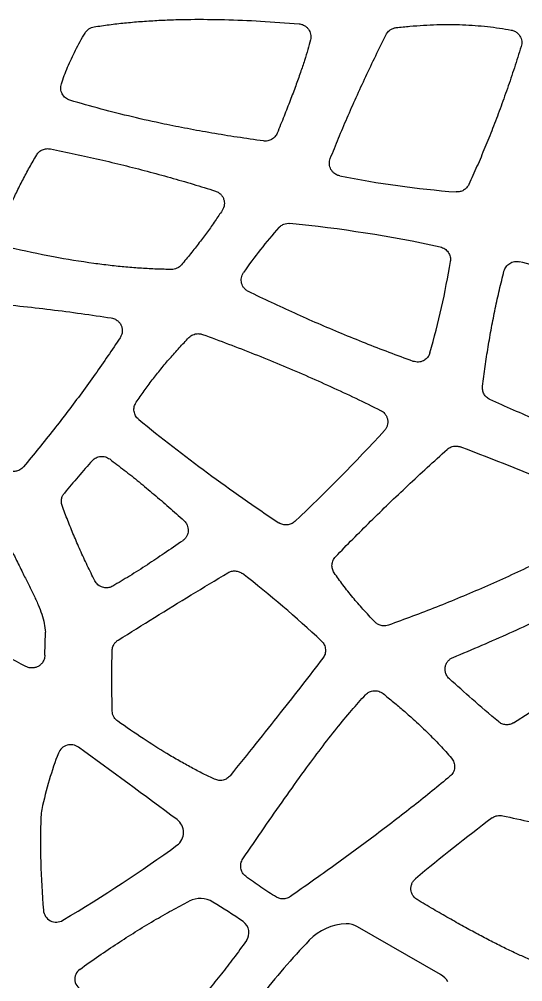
# Model space of a CAD drawing. Header units: millimetres. Extents: x -4 to 83, y 1 to 134.
# Drawn here: x 55.77 to 67.45, y 54.12 to 76.45 of the extents above; entities that cross this region are included whole.
import ezdxf

# ---------------------------------------------------------------- set-up
doc = ezdxf.new("R2010")
doc.units = ezdxf.units.MM

msp = doc.modelspace()

# ---------------------------------------------------------------- linework, layer by layer
at = {"color": 7, "linetype": 'Continuous', "lineweight": 25}
for p, q in [((67.24, 60.127), (71.483, 62.84)), ((56.368, 61.693), (56.383, 62.227)), ((65.546, 54.285), (63.622, 55.395))]:
    msp.add_line(p, q, dxfattribs=at)
for centre, radius, start, end in [((67.713, 95.469), 23.099, 258.7532, 265.5121), ((58.746, 39.325), 32.555, 77.9578, 84.1765), ((69.585, 64.64), 10.455, 138.1594, 145.4545), ((48.413, 73.591), 17.578, 343.8761, 350.9444), ((65.843, 63.919), 7.068, 71.8689, 77.5291), ((84.581, 99.052), 41.168, 230.7692, 236.3929), ((34.603, 94.033), 40.181, 313.3108, 317.5324), ((45.458, 11.727), 58.523, 65.94554, 69.4487), ((74.57, 50.775), 23.034, 137.9339, 140.4066), ((45.369, 43.49), 25.43, 46.7815, 52.212), ((56.968, 59.311), 0.307, 53.9569, 158.7746), ((-112.791, -173.961), 288.81, 53.39279, 53.95564), ((57.299, 57.904), 1.023, 168.0168, 177.8387), ((59.214, 57.583), 0.369, 306.093, 53.394), ((91.175, 25.272), 40.776, 126.8108, 129.999), ((59.972, 55.486), 0.563, 58.8675, 116.8852), ((52.595, 43.299), 14.808, 55.5743, 58.8108), ((56.632, 55.802), 0.3, 184.7892, 300.945), ((60.787, 55.255), 0.315, 324.3594, 55.1965), ((63.388, 54.237), 1.225, 91.3465, 136.467), ((63.372, 54.962), 0.5, 60, 91.4363), ((74.031, 44.039), 15.965, 136.2418, 142.5145), ((57.337, 54.182), 0.275, 125.6223, 252.7186), ((65.294, 53.852), 0.5, 32.1582, 59.8503)]:
    msp.add_arc(centre, radius, start, end, dxfattribs=at)
for points, knots in [([(57.51, 76.271), (57.627, 76.288), (57.862, 76.323), (58.221, 76.364), (58.589, 76.397), (58.968, 76.421), (59.356, 76.438), (59.878, 76.449), (60.551, 76.442), (61.389, 76.407), (61.964, 76.363), (62.262, 76.341)], [0, 0, 0, 0, 0.074021, 0.149841, 0.227512, 0.307081, 0.38859, 0.472083, 0.636281, 0.812197, 1, 1, 1, 1]), ([(57.299, 76.128), (57.307, 76.141), (57.323, 76.165), (57.354, 76.197), (57.395, 76.229), (57.446, 76.257), (57.489, 76.266), (57.51, 76.271)], [0, 0, 0, 0, 0.168285, 0.335705, 0.505985, 0.751858, 1, 1, 1, 1]), ([(62.262, 76.341), (62.276, 76.339), (62.304, 76.335), (62.345, 76.323), (62.39, 76.301), (62.438, 76.267), (62.496, 76.203), (62.53, 76.121), (62.539, 76.035), (62.531, 75.992), (62.527, 75.971)], [0, 0, 0, 0, 0.083514, 0.165433, 0.247477, 0.373531, 0.501209, 0.74866, 0.873119, 1, 1, 1, 1]), ([(64.282, 76.09), (64.29, 76.104), (64.306, 76.133), (64.339, 76.17), (64.383, 76.207), (64.441, 76.239), (64.49, 76.248), (64.514, 76.253)], [0, 0, 0, 0, 0.166467, 0.331712, 0.500338, 0.749807, 1, 1, 1, 1]), ([(64.514, 76.253), (64.621, 76.264), (64.832, 76.287), (65.147, 76.31), (65.456, 76.324), (65.758, 76.327), (66.055, 76.321), (66.346, 76.305), (66.631, 76.279), (66.91, 76.244), (67.093, 76.212), (67.184, 76.197)], [0, 0, 0, 0, 0.120175, 0.237821, 0.353041, 0.465943, 0.576644, 0.685266, 0.79194, 0.896803, 1, 1, 1, 1]), ([(67.184, 76.197), (67.197, 76.194), (67.224, 76.187), (67.263, 76.171), (67.305, 76.146), (67.348, 76.11), (67.387, 76.059), (67.414, 76.001), (67.428, 75.94), (67.43, 75.876), (67.42, 75.835), (67.414, 75.814)], [0, 0, 0, 0, 0.083265, 0.165282, 0.247681, 0.373179, 0.499972, 0.622908, 0.750861, 0.873944, 1, 1, 1, 1]), ([(56.752, 74.948), (56.774, 75.013), (56.818, 75.143), (56.896, 75.337), (56.983, 75.533), (57.079, 75.73), (57.184, 75.93), (57.261, 76.061), (57.299, 76.128)], [0, 0, 0, 0, 0.1565, 0.316758, 0.481019, 0.64951, 0.822438, 1, 1, 1, 1]), ([(62.527, 75.971), (62.507, 75.896), (62.465, 75.736), (62.387, 75.483), (62.294, 75.202), (62.183, 74.893), (62.056, 74.555), (61.912, 74.189), (61.809, 73.936), (61.755, 73.805)], [0, 0, 0, 0, 0.100979, 0.215793, 0.34454, 0.487289, 0.644092, 0.814985, 1, 1, 1, 1]), ([(62.988, 73.217), (63.051, 73.374), (63.178, 73.689), (63.378, 74.161), (63.589, 74.638), (63.81, 75.119), (64.04, 75.604), (64.201, 75.927), (64.282, 76.09)], [0, 0, 0, 0, 0.16037, 0.32321, 0.488556, 0.656447, 0.826918, 1, 1, 1, 1]), ([(67.414, 75.814), (67.362, 75.65), (67.26, 75.324), (67.096, 74.842), (66.928, 74.373), (66.755, 73.916), (66.576, 73.471), (66.393, 73.037), (66.264, 72.754), (66.2, 72.614)], [0, 0, 0, 0, 0.151128, 0.299419, 0.444919, 0.587676, 0.727739, 0.865161, 1, 1, 1, 1]), ([(56.951, 74.568), (56.932, 74.575), (56.894, 74.588), (56.845, 74.622), (56.803, 74.665), (56.76, 74.732), (56.726, 74.83), (56.743, 74.909), (56.752, 74.948)], [0, 0, 0, 0, 0.126881, 0.249245, 0.372396, 0.50154, 0.750868, 1, 1, 1, 1]), ([(61.438, 73.623), (61.234, 73.652), (60.834, 73.709), (60.245, 73.804), (59.68, 73.906), (59.066, 74.028), (58.399, 74.178), (57.671, 74.361), (57.191, 74.499), (56.951, 74.568)], [0, 0, 0, 0, 0.134696, 0.264568, 0.389652, 0.509991, 0.673322, 0.836619, 1, 1, 1, 1]), ([(61.755, 73.805), (61.749, 73.79), (61.735, 73.761), (61.705, 73.721), (61.67, 73.687), (61.615, 73.65), (61.537, 73.618), (61.471, 73.621), (61.438, 73.623)], [0, 0, 0, 0, 0.125969, 0.249086, 0.372863, 0.500756, 0.750301, 1, 1, 1, 1]), ([(55.331, 71.54), (55.369, 71.639), (55.444, 71.837), (55.57, 72.132), (55.706, 72.426), (55.853, 72.719), (56.01, 73.012), (56.122, 73.204), (56.179, 73.301)], [0, 0, 0, 0, 0.162011, 0.325666, 0.491134, 0.658575, 0.828147, 1, 1, 1, 1]), ([(56.179, 73.301), (56.187, 73.313), (56.204, 73.339), (56.236, 73.372), (56.273, 73.4), (56.327, 73.428), (56.403, 73.451), (56.464, 73.444), (56.495, 73.44)], [0, 0, 0, 0, 0.125888, 0.249254, 0.373157, 0.500611, 0.750143, 1, 1, 1, 1]), ([(56.495, 73.44), (56.687, 73.401), (57.07, 73.322), (57.637, 73.195), (58.194, 73.062), (58.741, 72.922), (59.277, 72.776), (59.804, 72.624), (60.15, 72.516), (60.322, 72.462)], [0, 0, 0, 0, 0.149242, 0.2963, 0.441207, 0.583996, 0.724699, 0.863355, 1, 1, 1, 1]), ([(63.208, 72.814), (63.194, 72.817), (63.165, 72.824), (63.125, 72.842), (63.082, 72.87), (63.039, 72.909), (63.002, 72.962), (62.977, 73.023), (62.966, 73.087), (62.967, 73.154), (62.981, 73.196), (62.988, 73.217)], [0, 0, 0, 0, 0.084547, 0.168127, 0.252606, 0.375538, 0.500003, 0.62152, 0.7474, 0.872237, 1, 1, 1, 1]), ([(66.2, 72.614), (66.193, 72.6), (66.179, 72.573), (66.151, 72.538), (66.118, 72.507), (66.068, 72.472), (65.997, 72.442), (65.936, 72.441), (65.906, 72.441)], [0, 0, 0, 0, 0.125757, 0.249147, 0.37314, 0.500666, 0.750146, 1, 1, 1, 1]), ([(60.322, 72.462), (60.337, 72.457), (60.365, 72.446), (60.404, 72.423), (60.446, 72.389), (60.485, 72.341), (60.516, 72.279), (60.532, 72.211), (60.531, 72.143), (60.516, 72.074), (60.493, 72.034), (60.482, 72.014)], [0, 0, 0, 0, 0.084059, 0.166224, 0.248485, 0.374666, 0.50232, 0.623411, 0.749994, 0.873688, 1, 1, 1, 1]), ([(60.482, 72.014), (60.427, 71.932), (60.316, 71.764), (60.138, 71.514), (59.949, 71.262), (59.748, 71.005), (59.607, 70.836), (59.536, 70.75)], [0, 0, 0, 0, 0.188015, 0.381902, 0.581787, 0.787785, 1, 1, 1, 1]), ([(61.797, 71.614), (61.808, 71.625), (61.829, 71.647), (61.868, 71.674), (61.918, 71.697), (61.979, 71.714), (62.026, 71.713), (62.049, 71.712)], [0, 0, 0, 0, 0.166418, 0.331769, 0.500202, 0.749953, 1, 1, 1, 1]), ([(59.304, 70.643), (59.19, 70.645), (58.958, 70.649), (58.607, 70.668), (58.246, 70.696), (57.877, 70.734), (57.315, 70.805), (56.534, 70.932), (55.886, 71.072), (55.546, 71.145)], [0, 0, 0, 0, 0.090261, 0.182924, 0.278055, 0.375714, 0.475957, 0.725692, 1, 1, 1, 1]), ([(65.538, 71.164), (65.557, 71.159), (65.593, 71.149), (65.643, 71.122), (65.687, 71.086), (65.735, 71.027), (65.778, 70.939), (65.773, 70.863), (65.771, 70.825)], [0, 0, 0, 0, 0.126574, 0.249129, 0.372406, 0.501063, 0.750506, 1, 1, 1, 1]), ([(67.016, 70.603), (67.022, 70.621), (67.033, 70.658), (67.063, 70.707), (67.102, 70.749), (67.163, 70.795), (67.255, 70.834), (67.331, 70.825), (67.37, 70.821)], [0, 0, 0, 0, 0.126732, 0.249512, 0.373265, 0.502807, 0.751953, 1, 1, 1, 1]), ([(59.536, 70.75), (59.526, 70.739), (59.507, 70.717), (59.471, 70.691), (59.426, 70.666), (59.37, 70.646), (59.326, 70.644), (59.304, 70.643)], [0, 0, 0, 0, 0.166244, 0.33178, 0.50025, 0.749947, 1, 1, 1, 1]), ([(61.089, 70.131), (61.076, 70.137), (61.051, 70.151), (61.018, 70.177), (60.984, 70.213), (60.952, 70.261), (60.921, 70.342), (60.918, 70.43), (60.941, 70.513), (60.963, 70.55), (60.974, 70.569)], [0, 0, 0, 0, 0.083046, 0.164607, 0.246363, 0.372721, 0.500531, 0.749296, 0.873329, 1, 1, 1, 1]), ([(66.519, 67.933), (66.539, 68.086), (66.577, 68.39), (66.647, 68.843), (66.725, 69.29), (66.813, 69.733), (66.908, 70.17), (66.98, 70.459), (67.016, 70.603)], [0, 0, 0, 0, 0.169975, 0.338526, 0.505727, 0.671654, 0.836385, 1, 1, 1, 1]), ([(64.91, 68.511), (64.724, 68.58), (64.353, 68.716), (63.8, 68.931), (63.25, 69.153), (62.704, 69.385), (62.162, 69.625), (61.623, 69.872), (61.267, 70.045), (61.089, 70.131)], [0, 0, 0, 0, 0.142942, 0.2858, 0.428606, 0.571394, 0.7142, 0.857058, 1, 1, 1, 1]), ([(54.325, 69.928), (54.57, 69.908), (55.057, 69.868), (55.783, 69.796), (56.5, 69.714), (57.208, 69.623), (57.676, 69.553), (57.909, 69.518)], [0, 0, 0, 0, 0.204378, 0.406524, 0.606479, 0.80429, 1, 1, 1, 1]), ([(57.909, 69.518), (57.925, 69.515), (57.958, 69.509), (58.004, 69.489), (58.053, 69.458), (58.101, 69.411), (58.141, 69.346), (58.163, 69.273), (58.165, 69.199), (58.151, 69.124), (58.126, 69.081), (58.113, 69.059)], [0, 0, 0, 0, 0.084226, 0.166223, 0.248346, 0.374979, 0.502198, 0.62389, 0.751664, 0.874096, 1, 1, 1, 1]), ([(58.113, 69.059), (58.019, 68.917), (57.829, 68.632), (57.532, 68.207), (57.224, 67.78), (56.904, 67.353), (56.572, 66.924), (56.229, 66.494), (55.993, 66.209), (55.874, 66.066)], [0, 0, 0, 0, 0.136497, 0.275048, 0.415694, 0.558476, 0.70343, 0.850593, 1, 1, 1, 1]), ([(58.486, 67.561), (58.546, 67.649), (58.667, 67.825), (58.859, 68.082), (59.058, 68.335), (59.267, 68.582), (59.483, 68.826), (59.633, 68.983), (59.708, 69.062)], [0, 0, 0, 0, 0.16484, 0.330218, 0.49628, 0.66317, 0.83103, 1, 1, 1, 1]), ([(59.708, 69.062), (59.722, 69.075), (59.75, 69.101), (59.801, 69.129), (59.864, 69.15), (59.941, 69.158), (59.997, 69.143), (60.024, 69.136)], [0, 0, 0, 0, 0.166891, 0.331602, 0.500377, 0.750001, 1, 1, 1, 1]), ([(60.024, 69.136), (60.225, 69.062), (60.628, 68.915), (61.226, 68.682), (61.82, 68.44), (62.41, 68.189), (62.996, 67.927), (63.579, 67.656), (63.963, 67.468), (64.155, 67.373)], [0, 0, 0, 0, 0.142954, 0.285811, 0.42861, 0.57139, 0.714189, 0.857046, 1, 1, 1, 1]), ([(65.299, 68.709), (65.294, 68.694), (65.283, 68.663), (65.259, 68.621), (65.228, 68.583), (65.19, 68.552), (65.128, 68.513), (65.03, 68.482), (64.95, 68.501), (64.91, 68.511)], [0, 0, 0, 0, 0.102202, 0.200615, 0.298034, 0.397339, 0.501253, 0.750731, 1, 1, 1, 1]), ([(66.691, 67.625), (66.677, 67.633), (66.649, 67.647), (66.612, 67.676), (66.58, 67.711), (66.546, 67.763), (66.516, 67.838), (66.518, 67.901), (66.519, 67.933)], [0, 0, 0, 0, 0.12583, 0.249092, 0.372997, 0.500707, 0.7502, 1, 1, 1, 1]), ([(58.544, 67.163), (58.53, 67.175), (58.503, 67.2), (58.472, 67.245), (58.449, 67.296), (58.432, 67.368), (58.432, 67.463), (58.468, 67.529), (58.486, 67.561)], [0, 0, 0, 0, 0.126523, 0.24921, 0.372539, 0.500921, 0.750211, 1, 1, 1, 1]), ([(70.677, 66.062), (70.479, 66.129), (70.083, 66.262), (69.497, 66.472), (68.919, 66.688), (68.349, 66.911), (67.788, 67.142), (67.236, 67.378), (66.872, 67.543), (66.691, 67.625)], [0, 0, 0, 0, 0.146719, 0.292092, 0.436154, 0.57894, 0.720485, 0.860826, 1, 1, 1, 1]), ([(64.155, 67.373), (64.169, 67.366), (64.196, 67.351), (64.231, 67.322), (64.267, 67.282), (64.298, 67.228), (64.319, 67.161), (64.324, 67.091), (64.312, 67.023), (64.286, 66.958), (64.257, 66.922), (64.242, 66.904)], [0, 0, 0, 0, 0.083951, 0.166058, 0.248318, 0.374588, 0.502199, 0.624467, 0.752056, 0.874366, 1, 1, 1, 1]), ([(65.698, 66.469), (65.712, 66.48), (65.74, 66.503), (65.789, 66.526), (65.85, 66.544), (65.924, 66.549), (65.976, 66.534), (66.003, 66.526)], [0, 0, 0, 0, 0.166681, 0.331602, 0.500376, 0.749972, 1, 1, 1, 1]), ([(63.11, 63.979), (63.243, 64.116), (63.511, 64.392), (63.924, 64.804), (64.349, 65.217), (64.787, 65.633), (65.237, 66.052), (65.544, 66.329), (65.698, 66.469)], [0, 0, 0, 0, 0.159379, 0.32164, 0.486809, 0.654909, 0.825966, 1, 1, 1, 1]), ([(57.47, 66.207), (57.483, 66.221), (57.509, 66.247), (57.556, 66.276), (57.608, 66.296), (57.68, 66.309), (57.776, 66.304), (57.84, 66.265), (57.871, 66.246)], [0, 0, 0, 0, 0.126499, 0.249159, 0.372471, 0.500856, 0.750306, 1, 1, 1, 1]), ([(57.871, 66.246), (57.984, 66.16), (58.214, 65.986), (58.555, 65.713), (58.899, 65.427), (59.247, 65.128), (59.477, 64.921), (59.593, 64.816)], [0, 0, 0, 0, 0.19043, 0.385574, 0.585505, 0.790293, 1, 1, 1, 1]), ([(55.874, 66.066), (55.861, 66.052), (55.835, 66.024), (55.787, 65.993), (55.726, 65.967), (55.65, 65.953), (55.594, 65.964), (55.566, 65.969)], [0, 0, 0, 0, 0.166789, 0.331541, 0.500412, 0.749959, 1, 1, 1, 1]), ([(56.769, 65.163), (56.764, 65.179), (56.754, 65.212), (56.75, 65.264), (56.755, 65.324), (56.775, 65.392), (56.805, 65.434), (56.82, 65.455)], [0, 0, 0, 0, 0.166756, 0.331851, 0.500371, 0.749869, 1, 1, 1, 1]), ([(57.526, 63.421), (57.468, 63.539), (57.352, 63.773), (57.189, 64.126), (57.038, 64.474), (56.897, 64.819), (56.812, 65.049), (56.769, 65.163)], [0, 0, 0, 0, 0.208524, 0.412678, 0.612567, 0.808301, 1, 1, 1, 1]), ([(55.929, 61.432), (55.638, 61.584), (55.096, 61.869), (54.286, 62.302), (53.521, 62.722), (52.669, 63.202), (51.774, 63.729), (50.837, 64.309), (50.244, 64.707), (49.957, 64.899)], [0, 0, 0, 0, 0.142585, 0.266068, 0.398642, 0.521588, 0.690378, 0.849812, 1, 1, 1, 1]), ([(59.593, 64.816), (59.604, 64.806), (59.625, 64.785), (59.65, 64.749), (59.673, 64.703), (59.69, 64.646), (59.694, 64.579), (59.683, 64.512), (59.656, 64.45), (59.618, 64.392), (59.582, 64.364), (59.564, 64.35)], [0, 0, 0, 0, 0.082755, 0.164071, 0.245766, 0.370084, 0.49585, 0.618337, 0.745745, 0.871368, 1, 1, 1, 1]), ([(62.165, 64.796), (62.152, 64.785), (62.127, 64.763), (62.083, 64.739), (62.035, 64.723), (61.969, 64.712), (61.883, 64.716), (61.824, 64.749), (61.794, 64.765)], [0, 0, 0, 0, 0.126008, 0.249044, 0.372768, 0.500782, 0.750365, 1, 1, 1, 1]), ([(69.334, 64.633), (69.15, 64.534), (68.784, 64.337), (68.231, 64.055), (67.678, 63.783), (67.123, 63.522), (66.567, 63.273), (66.011, 63.035), (65.453, 62.809), (64.895, 62.594), (64.521, 62.459), (64.334, 62.392)], [0, 0, 0, 0, 0.114021, 0.227237, 0.339679, 0.451381, 0.562377, 0.672701, 0.782389, 0.891477, 1, 1, 1, 1]), ([(59.564, 64.35), (59.421, 64.251), (59.15, 64.063), (58.739, 63.788), (58.343, 63.533), (58.072, 63.373), (57.943, 63.296)], [0, 0, 0, 0, 0.269206, 0.511267, 0.766676, 1, 1, 1, 1]), ([(55.566, 64.182), (55.608, 64.099), (55.704, 63.909), (55.841, 63.633), (55.978, 63.355), (56.102, 63.108), (56.212, 62.873), (56.298, 62.649), (56.359, 62.437), (56.375, 62.295), (56.383, 62.227)], [0, 0, 0, 0, 0.130936, 0.30035, 0.433421, 0.566493, 0.690172, 0.799554, 0.903527, 1, 1, 1, 1]), ([(63.078, 63.603), (63.069, 63.618), (63.052, 63.647), (63.035, 63.695), (63.026, 63.745), (63.027, 63.813), (63.046, 63.899), (63.089, 63.952), (63.11, 63.979)], [0, 0, 0, 0, 0.125958, 0.248811, 0.372335, 0.500243, 0.750081, 1, 1, 1, 1]), ([(65.835, 61.643), (66.059, 61.736), (66.5, 61.921), (67.149, 62.207), (67.778, 62.495), (68.387, 62.786), (68.975, 63.08), (69.543, 63.377), (70.09, 63.676), (70.445, 63.882), (70.62, 63.983)], [0, 0, 0, 0, 0.136331, 0.269356, 0.399106, 0.525614, 0.648917, 0.769054, 0.886066, 1, 1, 1, 1]), ([(60.614, 63.607), (60.627, 63.614), (60.654, 63.628), (60.696, 63.642), (60.74, 63.649), (60.8, 63.65), (60.875, 63.636), (60.926, 63.603), (60.951, 63.587)], [0, 0, 0, 0, 0.125809, 0.249279, 0.373307, 0.500752, 0.7502, 1, 1, 1, 1]), ([(57.943, 63.296), (57.928, 63.289), (57.899, 63.273), (57.853, 63.26), (57.805, 63.255), (57.756, 63.257), (57.685, 63.273), (57.592, 63.317), (57.548, 63.386), (57.526, 63.421)], [0, 0, 0, 0, 0.102229, 0.200739, 0.298308, 0.397792, 0.501891, 0.751157, 1, 1, 1, 1]), ([(58.07, 62.045), (58.351, 62.221), (58.913, 62.573), (59.762, 63.094), (60.33, 63.436), (60.614, 63.607)], [0, 0, 0, 0, 0.333444, 0.666771, 1, 1, 1, 1]), ([(64.017, 62.468), (63.926, 62.566), (63.753, 62.751), (63.507, 63.036), (63.282, 63.315), (63.145, 63.509), (63.078, 63.603)], [0, 0, 0, 0, 0.271307, 0.515821, 0.765603, 1, 1, 1, 1]), ([(64.334, 62.392), (64.316, 62.386), (64.279, 62.376), (64.221, 62.373), (64.155, 62.383), (64.081, 62.41), (64.039, 62.449), (64.017, 62.468)], [0, 0, 0, 0, 0.166761, 0.331468, 0.500423, 0.75005, 1, 1, 1, 1]), ([(57.929, 61.8), (57.931, 61.816), (57.933, 61.849), (57.947, 61.896), (57.971, 61.948), (58.01, 62.002), (58.05, 62.031), (58.07, 62.045)], [0, 0, 0, 0, 0.166558, 0.331799, 0.50027, 0.749595, 1, 1, 1, 1]), ([(62.783, 62.022), (62.796, 62.009), (62.821, 61.982), (62.849, 61.935), (62.868, 61.883), (62.88, 61.811), (62.874, 61.716), (62.835, 61.653), (62.815, 61.622)], [0, 0, 0, 0, 0.126408, 0.249071, 0.37243, 0.500853, 0.750462, 1, 1, 1, 1]), ([(56.368, 61.693), (56.367, 61.677), (56.365, 61.644), (56.352, 61.597), (56.328, 61.544), (56.288, 61.488), (56.228, 61.439), (56.156, 61.406), (56.079, 61.394), (56, 61.4), (55.953, 61.421), (55.929, 61.432)], [0, 0, 0, 0, 0.080109, 0.15919, 0.239443, 0.365863, 0.490992, 0.616939, 0.749148, 0.871875, 1, 1, 1, 1]), ([(57.931, 60.398), (57.926, 60.641), (57.917, 61.108), (57.925, 61.575), (57.929, 61.8)], [0, 0, 0, 0, 0.519052, 1, 1, 1, 1]), ([(65.749, 61.145), (65.737, 61.157), (65.713, 61.18), (65.686, 61.222), (65.662, 61.275), (65.648, 61.342), (65.651, 61.418), (65.673, 61.492), (65.713, 61.555), (65.767, 61.61), (65.812, 61.632), (65.835, 61.643)], [0, 0, 0, 0, 0.084155, 0.166108, 0.24824, 0.374847, 0.502105, 0.624087, 0.752197, 0.87433, 1, 1, 1, 1]), ([(62.815, 61.622), (62.657, 61.418), (62.33, 60.994), (61.813, 60.337), (61.254, 59.632), (60.866, 59.149), (60.665, 58.899)], [0, 0, 0, 0, 0.222764, 0.46368, 0.722756, 1, 1, 1, 1]), ([(66.885, 60.152), (66.681, 60.326), (66.3, 60.654), (65.924, 60.988), (65.749, 61.145)], [0, 0, 0, 0, 0.533138, 1, 1, 1, 1]), ([(60.961, 56.97), (61.124, 57.209), (61.443, 57.678), (61.92, 58.36), (62.359, 58.975), (62.762, 59.52), (63.126, 59.986), (63.467, 60.403), (63.696, 60.656), (63.804, 60.776)], [0, 0, 0, 0, 0.183051, 0.357873, 0.524487, 0.660369, 0.784852, 0.898023, 1, 1, 1, 1]), ([(63.804, 60.776), (63.818, 60.789), (63.845, 60.815), (63.893, 60.844), (63.946, 60.863), (64.019, 60.874), (64.116, 60.867), (64.179, 60.826), (64.211, 60.805)], [0, 0, 0, 0, 0.126632, 0.249265, 0.372518, 0.500944, 0.750365, 1, 1, 1, 1]), ([(64.211, 60.805), (64.292, 60.739), (64.452, 60.609), (64.684, 60.412), (64.945, 60.181), (65.229, 59.915), (65.527, 59.614), (65.709, 59.409), (65.798, 59.309)], [0, 0, 0, 0, 0.143744, 0.283175, 0.418347, 0.62292, 0.816692, 1, 1, 1, 1]), ([(58.058, 60.161), (58.045, 60.171), (58.021, 60.19), (57.99, 60.225), (57.961, 60.271), (57.937, 60.329), (57.933, 60.375), (57.931, 60.398)], [0, 0, 0, 0, 0.166435, 0.331834, 0.500271, 0.749881, 1, 1, 1, 1]), ([(60.306, 58.815), (60.217, 58.857), (60.036, 58.944), (59.763, 59.087), (59.482, 59.243), (59.106, 59.464), (58.627, 59.767), (58.253, 60.026), (58.058, 60.161)], [0, 0, 0, 0, 0.112246, 0.229675, 0.352377, 0.48043, 0.727712, 1, 1, 1, 1]), ([(67.24, 60.127), (67.226, 60.119), (67.199, 60.103), (67.154, 60.088), (67.107, 60.08), (67.043, 60.08), (66.963, 60.096), (66.911, 60.133), (66.885, 60.152)], [0, 0, 0, 0, 0.125821, 0.24903, 0.37292, 0.500728, 0.750302, 1, 1, 1, 1]), ([(65.798, 59.309), (65.81, 59.293), (65.834, 59.262), (65.857, 59.207), (65.87, 59.149), (65.87, 59.07), (65.846, 58.97), (65.791, 58.913), (65.763, 58.885)], [0, 0, 0, 0, 0.126862, 0.249289, 0.372464, 0.501481, 0.750886, 1, 1, 1, 1]), ([(60.665, 58.899), (60.654, 58.886), (60.632, 58.862), (60.593, 58.832), (60.548, 58.809), (60.485, 58.789), (60.4, 58.781), (60.337, 58.804), (60.306, 58.815)], [0, 0, 0, 0, 0.12599, 0.249091, 0.372891, 0.500924, 0.750165, 1, 1, 1, 1]), ([(65.763, 58.885), (65.627, 58.772), (65.349, 58.541), (64.918, 58.197), (64.466, 57.845), (63.85, 57.378), (63.05, 56.79), (62.399, 56.332), (62.063, 56.094)], [0, 0, 0, 0, 0.114473, 0.233478, 0.357037, 0.485172, 0.733356, 1, 1, 1, 1]), ([(66.743, 57.918), (66.755, 57.926), (66.778, 57.942), (66.818, 57.96), (66.865, 57.974), (66.923, 57.981), (66.965, 57.974), (66.986, 57.971)], [0, 0, 0, 0, 0.166288, 0.331806, 0.499983, 0.75066, 1, 1, 1, 1]), ([(66.986, 57.971), (67.423, 57.875), (68.296, 57.683), (69.603, 57.386), (70.909, 57.083), (71.779, 56.875), (72.213, 56.771)], [0, 0, 0, 0, 0.250002, 0.499997, 0.749994, 1, 1, 1, 1]), ([(61.027, 56.565), (61.012, 56.577), (60.984, 56.601), (60.95, 56.647), (60.926, 56.698), (60.908, 56.772), (60.907, 56.87), (60.943, 56.936), (60.961, 56.97)], [0, 0, 0, 0, 0.126465, 0.249172, 0.37287, 0.502203, 0.751717, 1, 1, 1, 1]), ([(61.739, 56.082), (61.679, 56.118), (61.558, 56.192), (61.379, 56.309), (61.202, 56.433), (61.085, 56.521), (61.027, 56.565)], [0, 0, 0, 0, 0.2448, 0.492923, 0.744587, 1, 1, 1, 1]), ([(65.004, 56.024), (64.99, 56.032), (64.964, 56.05), (64.93, 56.083), (64.898, 56.128), (64.87, 56.186), (64.856, 56.256), (64.859, 56.328), (64.879, 56.397), (64.914, 56.46), (64.948, 56.492), (64.966, 56.509)], [0, 0, 0, 0, 0.08406, 0.166144, 0.248372, 0.374838, 0.502422, 0.624412, 0.752004, 0.874357, 1, 1, 1, 1]), ([(62.063, 56.094), (62.046, 56.084), (62.014, 56.064), (61.96, 56.046), (61.894, 56.038), (61.816, 56.044), (61.765, 56.069), (61.739, 56.082)], [0, 0, 0, 0, 0.166792, 0.331545, 0.50048, 0.749738, 1, 1, 1, 1]), ([(57.177, 54.405), (57.325, 54.511), (57.614, 54.716), (58.043, 55.005), (58.468, 55.278), (58.889, 55.534), (59.306, 55.773), (59.583, 55.917), (59.718, 55.988)], [0, 0, 0, 0, 0.182115, 0.354841, 0.518251, 0.687376, 0.847911, 1, 1, 1, 1]), ([(68.04, 54.464), (67.962, 54.493), (67.801, 54.554), (67.552, 54.659), (67.288, 54.778), (67.008, 54.912), (66.712, 55.061), (66.401, 55.225), (66.074, 55.403), (65.731, 55.596), (65.372, 55.804), (65.128, 55.949), (65.004, 56.024)], [0, 0, 0, 0, 0.072932, 0.151759, 0.236541, 0.327329, 0.424163, 0.527075, 0.636093, 0.751241, 0.872537, 1, 1, 1, 1]), ([(61.043, 55.072), (60.943, 54.935), (60.754, 54.674), (60.461, 54.294), (60.171, 53.94), (59.967, 53.714), (59.867, 53.604)], [0, 0, 0, 0, 0.269886, 0.51409, 0.764418, 1, 1, 1, 1])]:
    msp.add_open_spline(points, degree=3, knots=knots, dxfattribs=at)
for points in [[(56.682, 59.422), (56.527, 59.024), (56.398, 58.587), (56.298, 58.116)], [(56.277, 57.942), (56.251, 57.26), (56.27, 56.537), (56.333, 55.777)], [(56.786, 55.545), (57.736, 56.115), (58.62, 56.693), (59.431, 57.285)]]:
    msp.add_open_spline(points, degree=3, dxfattribs=at)

doc.saveas('drawing.dxf')
